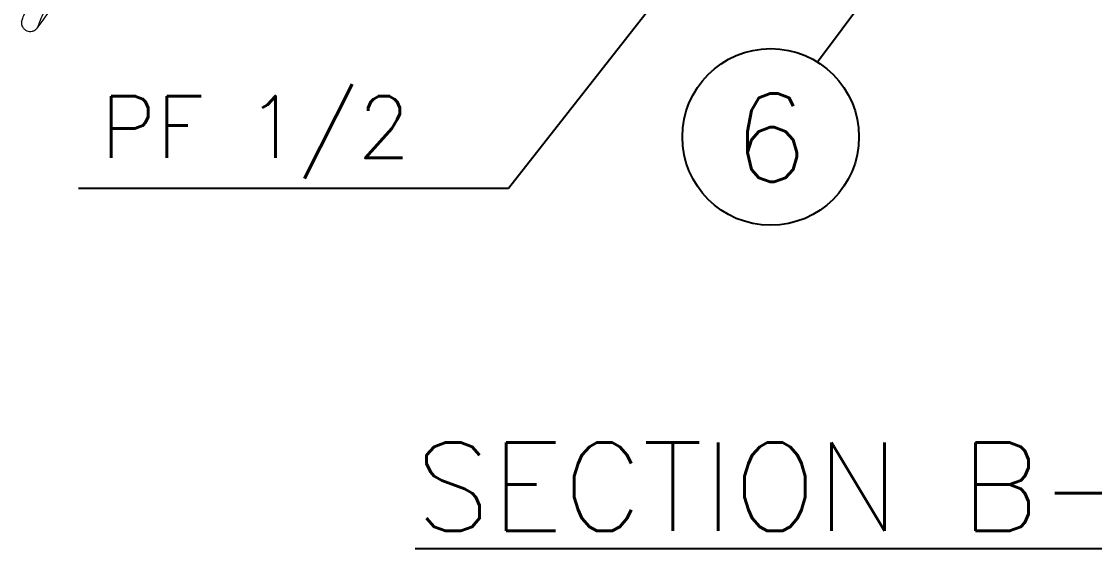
# Model space of a CAD drawing. Extents: x 14808 to 20058, y -13198 to -11680.
# Drawn here: x 16142.9 to 16203.6, y -12087.8 to -12058 of the extents above; entities that cross this region are included whole.
import ezdxf

# ---------------------------------------------------------------- set-up
doc = ezdxf.new("R2010")
doc.units = 0
doc.header["$LTSCALE"] = 7
doc.header["$MEASUREMENT"] = 0
doc.layers.get('0').update_dxf_attribs({"color": 2, "linetype": 'CONTINUOUS'})
doc.layers.add('D', color=2, linetype='CONTINUOUS')
doc.layers.add('DWG', color=7, linetype='CONTINUOUS')
doc.styles.add('GHS', font='romans', dxfattribs={"bigfont": 'ghs'})
doc.dimstyles.new('STANDARD$7', dxfattribs={"dimtxt": 3.5, "dimasz": 3, "dimexe": 1, "dimexo": 0.0625, "dimgap": 1, "dimtad": 1, "dimdec": 4, "dimzin": 0, "dimdsep": 46, "dimtxsty": 'GHS', "dimcen": 1, "dimclrt": 2, "dimadec": 0, "dimazin": 0, "dimtfac": 1, "dimtdec": 4, "dimtofl": 0, "dimtmove": 0, "dimatfit": 3, "dimfxl": 1, "dimtolj": 1, "dimtzin": 0, "dimarcsym": 0})

msp = doc.modelspace()

# ---------------------------------------------------------------- linework, layer by layer
msp.add_circle((16185.285, -12064.549), 5)
at = {"color": 7, "linetype": 'Continuous', "lineweight": 15}
for points, knots in [([(16143.756, -12058.393), (16144.065, -12057.983), (16144.685, -12057.163), (16145.313, -12055.939), (16145.737, -12054.818), (16146.002, -12053.823), (16146.103, -12053.145), (16146.154, -12052.807)], [0, 0, 0, 0, 0.249868, 0.499775, 0.666483, 0.833292, 1, 1, 1, 1]), ([(16142.873, -12058.013), (16142.878, -12057.998), (16142.89, -12057.967), (16142.994, -12057.698), (16143.158, -12057.278), (16143.341, -12056.809), (16143.433, -12056.574)], [0, 0, 0, 0, 0.249896, 0.499764, 0.74983, 1, 1, 1, 1]), ([(16144.341, -12056.932), (16144.246, -12057.171), (16144.055, -12057.649), (16143.884, -12058.074), (16143.774, -12058.346), (16143.762, -12058.377), (16143.756, -12058.393)], [0, 0, 0, 0, 0.249936, 0.499939, 0.749967, 1, 1, 1, 1]), ([(16142.873, -12058.013), (16142.871, -12058.067), (16142.867, -12058.175), (16142.927, -12058.329), (16143.029, -12058.456), (16143.167, -12058.544), (16143.326, -12058.584), (16143.489, -12058.57), (16143.642, -12058.508), (16143.718, -12058.431), (16143.756, -12058.393)], [0, 0, 0, 0, 0.125003, 0.250004, 0.375002, 0.5, 0.624999, 0.749996, 0.874998, 1, 1, 1, 1])]:
    msp.add_open_spline(points, degree=3, knots=knots, dxfattribs=at)

# ---------------------------------------------------------------- texts
at = {"color": 7, "linetype": 'Continuous', "style": 'GHS'}
msp.add_text("%%USECTION B-B'", height=5, dxfattribs=at).set_placement((16165.166, -12086.847))
at = {"layer": 'D', "style": 'GHS'}
msp.add_text('PF 1/2', height=3.5, dxfattribs=at).set_placement((16147.345, -12065.735))
at = {"layer": 'DWG', "style": 'GHS'}
msp.add_text('6', height=5, dxfattribs=at).set_placement((16183.122, -12067.099))

# ---------------------------------------------------------------- leaders
at = {"layer": 'D'}
for points in [[(16193.746, -12037.79), (16170.436, -12067.471), (16146.097, -12067.471)], [(16194.426, -12051.621), (16187.933, -12060.307)]]:
    msp.add_leader(points, dimstyle='STANDARD$7', override={"dimscale": 1, "dimasz": 3.5, "dimtad": 0, "dimcen": 5, "dimtp": 0.1, "dimtm": 1e-09}, dxfattribs=at)

doc.saveas('drawing.dxf')
